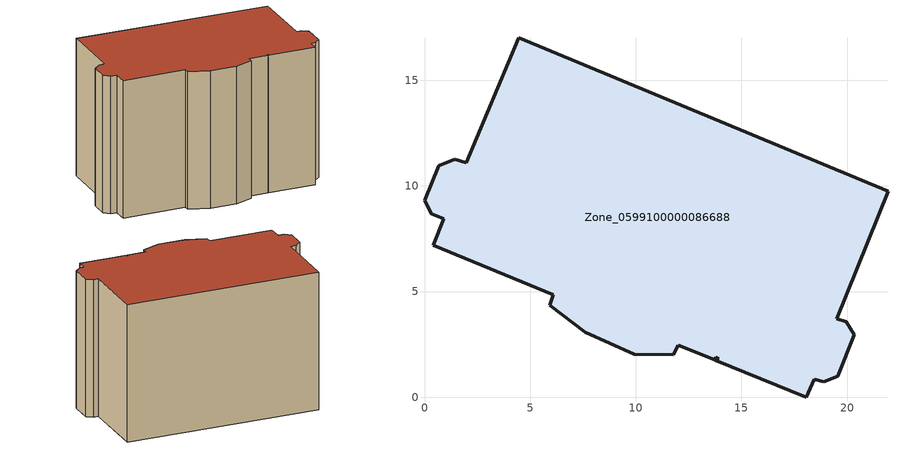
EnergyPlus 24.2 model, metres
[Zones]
Zone_0599100000086688
 floor ground (C_G): 19.96,3.57 20.33,2.96 19.56,0.99 18.9,0.73 18.44,0.84 18.08,0 13.77,1.75 13.92,1.82 13.79,1.88 13.74,1.76 12.01,2.47 11.77,2.01 9.94,2.03 7.6,3.07 5.92,4.35 6.1,4.86 0.41,7.19 0.9,8.44 0.32,8.68 0,9.33 0.68,10.95 1.43,11.27 1.98,11.1 4.47,17.01 21.94,9.74 19.51,3.72 z0
 wall outside (C_F): 0,9.33 0.32,8.68 0.9,8.44 0.41,7.19 6.1,4.86 5.92,4.35 7.6,3.07 9.94,2.03 11.77,2.01 12.01,2.47 13.74,1.76 13.79,1.88 13.92,1.82 13.77,1.75 18.08,0 18.44,0.84 18.9,0.73 19.56,0.99 20.33,2.96 19.96,3.57 19.51,3.72 21.94,9.74 4.47,17.01 1.98,11.1 1.43,11.27 0.68,10.95 0,9.33 z0:13.56
 roof outside (C_R): 13.79,1.88 13.92,1.82 13.77,1.75 18.08,0 18.44,0.84 18.9,0.73 19.56,0.99 20.33,2.96 19.96,3.57 19.51,3.72 21.94,9.74 4.47,17.01 1.98,11.1 1.43,11.27 0.68,10.95 0,9.33 0.32,8.68 0.9,8.44 0.41,7.19 6.1,4.86 5.92,4.35 7.6,3.07 9.94,2.03 11.77,2.01 12.01,2.47 13.74,1.76 z13.56
[BUILDING]
Pand.0599100000086688: North Axis=0; Terrain=City; Loads Convergence Tolerance Value=0.04; Temperature Convergence Tolerance Value=0.4; Solar Distribution=FullExterior; Maximum Number of Warmup Days=25; Minimum Number of Warmup Days=1
[Site:Location]
Rotterdam.The.Hague.AP_ZH_NLD Design_Conditions: Latitude=51.96; Longitude=4.45; Time Zone=1; Elevation=-4.5
[SITE:GROUNDTEMPERATURE:BUILDINGSURFACE]
18, 18, 18, 18, 18, 18, 18, 18, 18, 18, 18, 18
[MATERIAL] Thermal Absorptance=0.9; Solar Absorptance=0.7; Visible Absorptance=0.7
Name | Roughness | Thickness | Conductivity | Density | Specific Heat
G.TC.1946 | MediumSmooth | 0.15 | 1 | 540 | 1210
F.TC.1946 | Rough | 0.3 | 0.857143 | 1920 | 840
R.TC.1946 | MediumRough | 0.2 | 0.909091 | 1500 | 1000
[CONSTRUCTION]
C_G: G.TC.1946
C_F: F.TC.1946
C_R: R.TC.1946
[ZONE]
Zone_0599100000086688: Type=1; Multiplier=1; Ceiling Height=Autocalculate; Volume=Autocalculate; Floor Area=autocalculate; Part of Total Floor Area=Yes
[ZONEINFILTRATION:DESIGNFLOWRATE]
Infil_Zone_0599100000086688: Zone or ZoneList or Space or SpaceList=Zone_0599100000086688; Schedule=AlwaysOn; Design Flow Rate Calculation Method=Flow/Area; Flow Rate per Floor Area=0.003; Constant Term Coefficient=1; Temperature Term Coefficient=0; Velocity Term Coefficient=0; Velocity Squared Term Coefficient=0
[HVACTEMPLATE:ZONE:IDEALLOADSAIRSYSTEM]
Zone_0599100000086688: Maximum Heating Supply Air Temperature=50; Minimum Cooling Supply Air Temperature=13; Maximum Heating Supply Air Humidity Ratio=0.0156; Minimum Cooling Supply Air Humidity Ratio=0.0077; Heating Limit=NoLimit; Cooling Limit=NoLimit; Dehumidification Control Type=ConstantSensibleHeatRatio; Cooling Sensible Heat Ratio=0.7; Dehumidification Setpoint=60; Humidification Control Type=None; Humidification Setpoint=30; Outdoor Air Method=None; Outdoor Air Flow Rate per Person=0.00944; Outdoor Air Flow Rate per Zone Floor Area=0; Outdoor Air Flow Rate per Zone=0; Demand Controlled Ventilation Type=None; Outdoor Air Economizer Type=NoEconomizer; Heat Recovery Type=None; Sensible Heat Recovery Effectiveness=0.7; Latent Heat Recovery Effectiveness=0.65
[ZONECONTROL:THERMOSTAT]
ThermostatControl_Zone_0599100000086688: Zone or ZoneList=Zone_0599100000086688; Control Type Schedule=DualSetpointControlType; Control 1=Thermostat_Zone_0599100000086688; Temperature Difference Between Cutout And Setpoint=0
[THERMOSTATSETPOINT:DUALSETPOINT]
Thermostat_Zone_0599100000086688: Heating Setpoint Temperature Schedule=HeatingSetpoint_Zone_0599100000086688; Cooling Setpoint Temperature Schedule=CoolingSetpoint_Zone_0599100000086688
[SCHEDULE:COMPACT]
HeatingSetpoint_Zone_0599100000086688: Through: 12/31, For: AllDays, Until: 24:00, 21
CoolingSetpoint_Zone_0599100000086688: Through: 12/31, For: AllDays, Until: 24:00, 24
DualSetpointControlType: Through: 12/31, For: AllDays, Until: 24:00, 4
AlwaysOn: Through: 12/31, For: AllDays, Until: 24:00, 1
